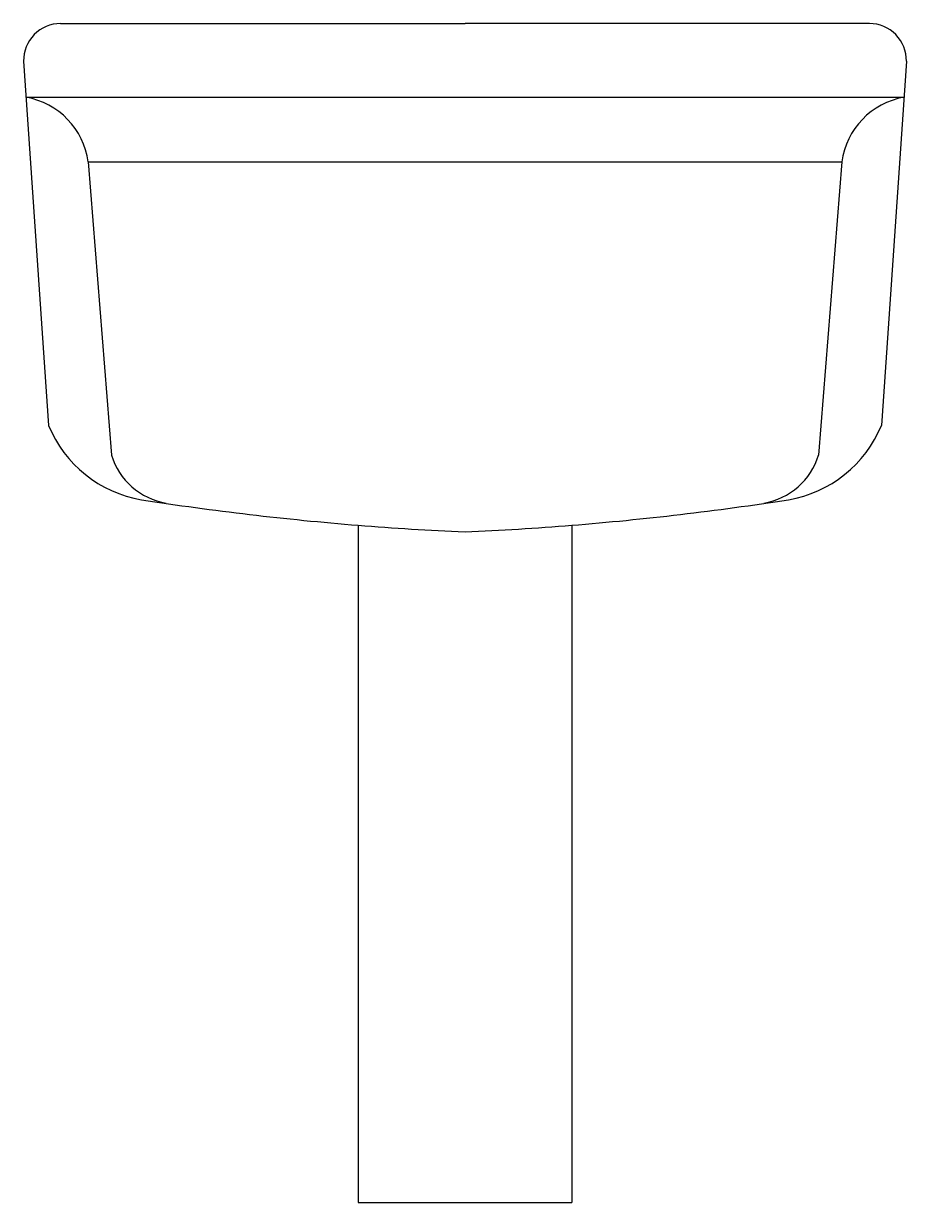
# Model space of a CAD drawing. Extents: x -826.4 to -825.801, y 498.583 to 499.383.
import ezdxf

# ---------------------------------------------------------------- set-up
doc = ezdxf.new("R2010")
doc.units = 0
doc.header["$LTSCALE"] = 50
doc.header["$MEASUREMENT"] = 0
doc.layers.add('A-PECAS', color=2, linetype='CONTINUOUS')

msp = doc.modelspace()

# ---------------------------------------------------------------- linework, layer by layer
at = {"layer": 'A-PECAS'}
for p, q in [((-826.37477, 499.38333), (-826.10026, 499.38333)), ((-825.82575, 499.38333), (-826.10026, 499.38333)), ((-826.39977, 499.35785), (-826.38284, 499.11067)), ((-825.80075, 499.35785), (-825.81769, 499.11067)), ((-826.17276, 499.04289), (-826.17276, 498.58333)), ((-826.02776, 499.04289), (-826.02776, 498.58333)), ((-826.17276, 498.58333), (-826.02776, 498.58333))]:
    msp.add_line(p, q, dxfattribs=at)
at = {"layer": 'A-PECAS', "color": 1}
for p, q in [((-826.39809, 499.33333), (-825.80243, 499.33333)), ((-826.35591, 499.28957), (-826.34019, 499.09046)), ((-826.35591, 499.28957), (-825.84461, 499.28957)), ((-825.84461, 499.28957), (-825.86033, 499.09046))]:
    msp.add_line(p, q, dxfattribs=at)
at = {"layer": 'A-PECAS'}
for centre, radius, start, end in [((-826.37477, 499.35833), 0.025, 90, 181.10653), ((-825.82575, 499.35833), 0.025, 358.89347, 90), ((-826.30605, 499.14205), 0.08295, 202.2273, 260.48368), ((-825.89448, 499.14205), 0.08295, 279.51632, 337.7727), ((-826.01031, 501.04998), 2.01366, 261.16005, 265.37271), ((-826.19021, 501.04998), 2.01366, 274.62729, 278.83995)]:
    msp.add_arc(centre, radius, start, end, dxfattribs=at)
at = {"layer": 'A-PECAS', "color": 1}
for centre, radius, start, end in [((-826.40709, 499.28245), 0.05167, 7.92233, 79.97179), ((-825.79344, 499.28245), 0.05167, 100.02821, 172.07767), ((-826.29501, 499.10445), 0.04729, 197.20112, 260.2087), ((-825.90551, 499.10445), 0.04729, 279.7913, 342.79888), ((-826.01031, 501.04998), 2.01366, 265.37271, 267.43977), ((-826.19021, 501.04998), 2.01366, 272.56023, 274.62729)]:
    msp.add_arc(centre, radius, start, end, dxfattribs=at)

doc.saveas('drawing.dxf')
